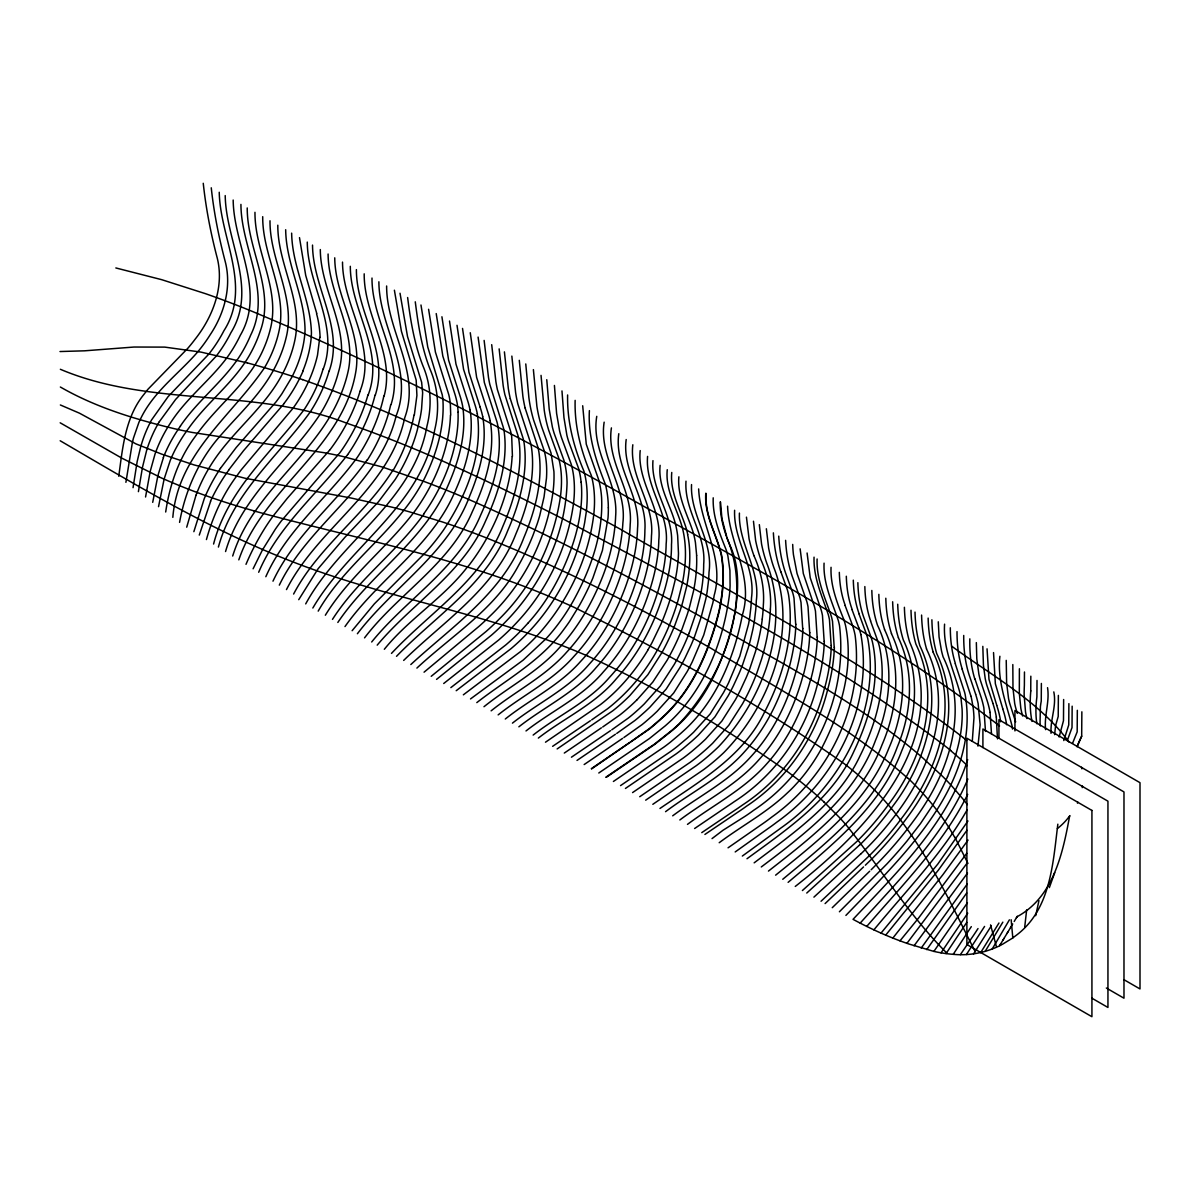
<?xml version="1.0" encoding="UTF-8"?>
<svg xmlns="http://www.w3.org/2000/svg" width="1200" height="1200" viewBox="0 0 1200 1200"><rect width="100%" height="100%" fill="white"/><g stroke="black" fill="none" stroke-linecap="round" stroke-linejoin="round"><path stroke-width="1.5" d="M691.545 484.575C689.925 515.22 713.43 540.975 709.02 572.115A152.325 87.945 -60 0 1 708.42 581.505L707.22 591.18A124.05 71.61 -60 0 1 705.885 598.65L701.28 616.785L694.635 636.405A136.11 78.585 -60 0 1 690.93 645.42L685.125 657.735A162.975 94.095 -60 0 1 679.92 667.59L666.18 689.085L649.98 707.1A192.225 110.985 -60 0 1 644.82 711.945L638.52 717.51A147.225 85.005 -60 0 1 634.65 720.69L616.725 733.44M713.22 497.82C712.455 516.06 719.535 533.13 726.12 549.72A113.19 65.355 -60 0 1 727.92 556.17L729.93 570.405L730.095 585.72A172.35 99.51 -60 0 1 729.57 593.7C723.75 639.735 705.78 686.61 672.225 719.505A235.14 135.75 -60 0 1 665.22 725.865L649.41 738.555L598.785 773.01M938.28 621.81L939.06 636.96L941.52 650.91A213.87 123.48 -60 0 0 943.08 656.835C969.975 712.11 948.33 774.495 913.62 820.755A220.725 127.44 -60 0 1 909.63 826.125A254.595 146.985 -60 0 1 877.05 863.85L871.155 869.76M982.815 646.365L983.43 665.265L985.215 678.57A128.325 74.085 -60 0 0 986.73 684.855L992.925 703.35M944.58 624.15C942.945 648.09 953.61 669.9 959.82 692.355A132.885 76.725 -60 0 1 961.11 699.24L962.085 709.005A115.065 66.435 -60 0 1 954.3 759.225L947.535 776.67M685.995 481.17C683.97 510.435 706.32 534.75 703.695 564.225A146.67 84.675 -60 0 1 703.02 578.19L702.495 583.005A128.07 73.95 -60 0 1 700.455 595.35L695.835 613.485L689.13 633.15M976.335 642.6L976.8 658.86L978.855 674.085A138.3 79.845 -60 0 0 980.355 680.28L987.21 700.89A160.11 92.445 -60 0 1 990.105 712.425M999.885 656.28C997.17 680.82 1006.26 703.53 1012.245 726.645M1006.23 660.375L1006.635 683.13L1008.555 698.52A109.8 63.39 -60 0 0 1009.665 703.2L1015.65 721.905M1012.815 664.56L1012.98 688.17L1014.675 703.32A108.285 62.52 -60 0 0 1015.725 707.955L1017.315 713.385M1019.4 668.76L1019.325 693.21L1020.795 708.12A107.985 62.34 -60 0 0 1021.77 712.71L1022.655 716.025M1024.47 671.985L1024.38 685.35A167.4 96.645 -60 0 0 1024.155 695.16L1025.505 711.825A108.615 62.7 -60 0 0 1026.42 716.385L1026.975 718.605M1030.74 690.93L1030.83 676.2M1037.01 680.445L1036.905 696.885A98.895 57.09 -60 0 0 1036.89 723.78M1041.375 683.445L1041.255 701.085A72.255 41.715 -60 0 0 1040.4 706.74L1040.055 722.625A102.78 59.34 -60 0 0 1040.385 725.91M1047.54 687.675C1049.79 701.865 1044.06 715.515 1045.575 729.63M1053.81 691.905C1056.72 706.095 1050.24 719.295 1051.02 733.305M1058.37 695.385L1058.22 716.415L1055.565 725.73L1054.635 734.655M1063.635 699.51L1063.485 720.675L1059.12 737.01M1068.885 703.635L1068.75 724.935L1063.785 740.565M1072.155 706.185L1072.02 727.59L1067.415 740.19M1077.33 710.31L1077.18 731.85L1072.575 743.265M1077.075 746.79A61.725 35.64 -60 0 1 1081.68 736.155L1081.86 711.81M678.87 476.82C677.145 496.575 687.345 514.065 693.135 532.26A128.385 74.115 -60 0 1 695.445 542.7L696.66 555.495M450.705 414.99L450.345 403.92A90.225 52.095 -60 0 0 449.64 398.76A101.955 58.86 -60 0 0 448.815 394.8L435.42 352.11L428.595 309.285M671.76 472.455C669.855 492.315 680.43 509.76 686.115 528.045A133.59 77.13 -60 0 1 687.72 534.48M667.26 469.71C665.1 490.575 677.175 508.56 682.395 527.955A136.395 78.75 -60 0 1 685.455 553.05A130.575 75.39 -60 0 1 682.155 584.205L678.225 599.775A161.235 93.09 -60 0 1 669.45 624.96C659.1 650.025 644.625 673.62 625.41 692.865A137.025 79.11 -60 0 1 607.53 708.795L591.69 719.865M770.37 609.09C771.69 592.095 767.835 575.31 760.965 559.845A220.44 127.275 -60 0 1 755.625 540.525L753.465 521.25M991.5 734.025L990.075 712.455M795.69 624.3L794.025 598.26A106.17 61.305 -60 0 0 792.795 593.01L786.3 575.01A195.645 112.95 -60 0 1 778.74 536.13M802.695 628.515L801.015 602.475A106.875 61.71 -60 0 0 799.785 597.225L793.29 579.225A188.775 108.99 -60 0 1 785.61 540.345M809.685 632.715L808.005 606.69A107.67 62.16 -60 0 0 806.775 601.44L797.055 573.525L793.44 554.67A155.07 89.535 -60 0 1 792.69 544.425M817.155 637.215L815.475 611.205A108.435 62.61 -60 0 0 814.245 605.955L803.31 573.54L800.13 548.85M824.16 641.43L822.465 615.42A109.275 63.09 -60 0 0 821.235 610.17L810.225 577.77L807.09 553.005M831.15 645.645L829.455 619.635A110.235 63.645 -60 0 0 828.225 614.385C821.895 595.77 813.3 577.335 814.05 557.16M834.225 647.49L832.53 621.48A110.835 63.99 -60 0 0 831.3 616.23C825 597.6 816.27 579.18 817.11 558.99M660.135 465.345C657.81 486.315 670.26 504.27 675.39 523.755A140.715 81.24 -60 0 1 677.655 535.755L678.48 553.35A128.61 74.25 -60 0 1 675.195 579.975L672 592.935A159.735 92.22 -60 0 1 661.05 623.955L652.02 642.645A120.75 69.72 -60 0 1 648.075 649.59M997.485 738.885L996.3 717.105M985.485 731.475L983.85 707.79A168.93 97.53 -60 0 0 981.165 697.41L974.925 678.855M319.77 337.38L317.52 355.08A88.98 51.375 -60 0 1 293.325 407.835M512.43 456.42L511.695 436.59A92.19 53.235 -60 0 0 510.72 431.625L497.37 389.535A220.14 127.095 -60 0 1 495.855 381.48L491.7 344.67M652.965 460.635C650.535 490.275 673.92 514.71 671.49 544.605C671.67 565.41 666.54 585.855 659.625 605.34C650.085 632.25 635.565 657.42 616.425 678.66C595.185 704.31 564.165 718.02 538.35 738.075M647.58 456.405C644.865 487.245 669.45 512.775 666.15 543.945C665.865 564.48 660.705 584.625 653.76 603.84C643.965 630.96 628.995 656.25 609.42 677.46C588.33 702.03 558.225 715.425 533.145 735.075M1026.66 909.93L1024.695 927.225M640.2 450.585C636.885 482.115 662.1 508.185 658.815 539.94C658.455 559.965 653.595 579.645 646.92 598.425C637.305 625.32 622.725 650.505 603.525 671.7C582.27 697.035 551.61 710.925 526.005 730.95M632.82 444.765C628.965 476.985 654.75 503.595 651.465 535.935C651.03 555.96 646.245 575.67 639.51 594.45C629.835 621.33 615.3 646.53 596.055 667.68C574.785 692.835 544.35 706.815 518.865 726.825M626.19 439.53C621.795 471.645 647.16 498.09 644.895 530.055C644.76 550.86 639.885 571.395 632.865 590.895C623.13 617.73 608.64 642.96 589.35 664.065C568.065 689.055 537.81 703.125 512.445 723.135M596.76 416.34C590.76 451.83 618.585 481.26 615.63 516.36C614.835 536.49 610.29 556.41 603.165 575.205C592.83 601.875 578.445 627.24 558.915 648.27C537.585 672.15 508.635 686.85 483.975 706.725M618.795 433.71C613.995 467.22 640.725 494.895 637.545 528.315C636.915 548.865 632.07 569.13 624.93 588.345C614.91 615.3 600.12 640.62 580.395 661.65C559.29 685.59 529.95 699.405 505.29 719.01M604.155 422.16C598.545 457.725 627.045 487.245 622.905 522.675C621.795 542.46 617.235 562.005 610.2 580.5C600.105 606.735 585.75 631.5 566.64 652.215C545.325 676.41 515.985 690.915 491.13 710.835M611.415 427.89C606.18 462.06 633.315 490.32 630.195 524.31C629.52 544.35 624.93 564.15 618.045 582.945C608.16 609.765 593.67 635.04 574.215 656.085C552.93 680.61 523.215 694.92 498.15 714.885M762.225 619.095L762.735 614.31A170.94 98.685 -60 0 0 763.35 604.905C764.655 587.91 760.845 571.095 753.93 555.66M1082.475 786.06L1082.235 787.635M118.755 476.25C122.67 447.825 125.16 417.075 144.255 393.99A83.34 48.12 -60 0 1 147.99 389.235L187.785 348.315A100.83 58.215 -60 0 0 194.985 339.39C213.345 316.23 224.94 285.345 216.69 255.945C210.525 232.08 205.875 207.825 203.25 183.285M125.91 482.325L132.435 442.155A105.705 61.02 -60 0 1 133.515 437.955L138.855 422.535A54.165 31.275 -60 0 1 141.09 417.78C153.96 391.575 178.23 374.16 197.07 352.665A91.38 52.755 -60 0 0 210.09 334.905C224.355 313.635 231.795 286.89 225.24 261.63C218.865 237.375 213.9 212.76 211.26 187.8M133.05 487.665L137.175 461.52L141.03 445.44M138.405 491.655L142.47 467.31L146.565 450.705A79.965 46.17 -60 0 1 159.345 421.59M165.69 512.01C169.59 485.175 178.665 458.745 194.97 436.86A128.73 74.325 -60 0 1 198.645 431.865C219.45 403.62 249.315 381.9 263.49 349.02A77.805 44.925 -60 0 0 270.39 328.845C280.515 289.05 254.655 251.985 254.97 212.31M972.3 741.165L973.965 717.75A129.12 74.55 -60 0 0 973.065 707.01L971.625 699.015A144.54 83.46 -60 0 0 970.965 696.27M145.56 496.995L150.18 471.51L155.01 454.11A82.575 47.67 -60 0 1 169.92 423.84C185.28 399.195 208.95 381.48 226.365 358.5A80.115 46.245 -60 0 0 232.005 350.28A81.885 47.28 -60 0 0 240.27 335.37C265.92 291.45 233.625 245.385 233.175 200.04M152.715 502.335L157.89 475.68L163.44 457.515M158.535 506.67L164.13 479.07L170.31 460.275A74.01 42.72 -60 0 1 173.235 453.66L174.945 450.18A96.06 55.47 -60 0 1 188.94 427.875C207.945 401.145 235.68 381.345 251.22 352.08A78.18 45.135 -60 0 0 260.1 331.545C275.655 289.905 246.99 249.735 247.23 207.945M977.97 746.13L980.13 724.71L978.12 703.53A175.125 101.1 -60 0 0 975.645 694.26M172.83 517.35C177.96 453.75 231.315 416.385 264.39 367.905A72.375 41.79 -60 0 0 268.545 360.33L269.895 357.57A78.675 45.42 -60 0 0 278.775 332.13C288.06 292.59 262.335 256.065 262.71 216.675M414.345 414.93L416.91 395.475L416.175 380.085L401.4 331.215L394.395 290.205M1038.96 900.585L1035.69 915.72M1069.605 816.105C1062.795 853.455 1053.345 897.345 1016.955 916.785M179.565 522.375C185.355 490.2 199.11 459.345 221.055 434.94C239.13 414.03 259.98 395.01 273.315 370.455A78.96 45.585 -60 0 0 277.125 363.03A81.45 47.025 -60 0 0 286.05 337.95C296.34 297.81 269.61 260.775 270 220.77M384.135 395.985C395.49 353.55 363.735 315.96 364.2 273.825M1057.845 824.175C1052.91 863.685 1050.675 910.365 1015.245 936.06A181.695 104.91 60 0 1 1011.72 938.61L1002.645 944.16M391.035 404.61C405.03 360.72 371.64 321.585 372 278.04M375.315 395.07C389.49 351.615 356.145 312.69 356.4 269.61M186.72 527.19L196.02 495.21M193.86 531.675L204.24 498.705A100.635 58.095 -60 0 1 220.425 468.405M199.29 535.08L210.66 501.24M803.31 674.43C795.105 705.72 780.675 735.825 758.805 759.885C736.62 784.995 706.29 800.175 679.845 819.96M810.75 678.945C802.59 710.22 788.1 740.28 766.29 764.34C744.105 789.36 713.91 804.675 687.48 824.37M817.725 683.175C806.04 731.505 776.115 774.81 734.175 801.72A217.26 125.43 -60 0 1 727.545 806.205L694.62 828.51M824.685 687.405C813.12 735.195 783.735 778.14 742.44 805.065A199.95 115.44 -60 0 1 734.685 810.375L701.76 832.635M789.03 667.26C780.705 698.13 766.29 727.83 744.69 751.59C722.49 776.76 692.025 791.85 665.55 811.68M795.99 671.49C787.74 702.345 773.355 732 751.755 755.73C729.57 780.885 699.15 796.005 672.69 815.82M368.175 394.95C385.005 350.595 350.325 310.32 350.31 266.31M329.19 371.025C344.58 327.765 312.78 288.09 312.525 245.085M323.31 368.88C339.405 325.44 307.53 285.33 307.275 242.085M359.88 391.485C377.85 346.995 342.675 306.285 342.51 262.095M206.43 539.565C212.79 516.69 222.66 494.73 236.955 475.695A197.07 113.775 -60 0 1 241.485 469.53L293.355 407.865M967.68 759.615C947.37 823.53 897.705 871.74 853.035 919.335A470.835 271.83 60 0 0 892.86 938.085A501.06 289.29 60 0 0 908.805 943.98L933.885 951.405A259.56 149.85 60 0 0 953.22 954.33C969.87 955.965 987.06 952.44 1001.85 944.64M213.585 544.035C227.46 489.945 271.245 452.865 303.735 410.13M1054.725 872.685L1049.355 887.61M218.4 547.065C233.16 492.51 278.535 456.06 310.26 411.9A91.755 52.98 -60 0 0 329.07 371.04M225.555 551.535C241.515 496.26 289.305 460.8 319.92 414.525A93.705 54.105 -60 0 0 338.61 371.565C351.12 329.415 320.49 291.39 320.31 249.555M232.695 556.02C249.885 500.07 300.3 465.66 329.58 417.165M1077.24 746.325L1081.695 736.17M238.815 559.86C263.265 487.485 344.115 448.2 356.1 369.9C361.62 330.96 334.995 296.625 334.74 257.82M967.86 779.04C944.235 835.05 900.105 878.625 860.19 923.1M253.11 568.785L262.365 550.08L275.28 529.32A161.385 93.18 -60 0 1 281.355 520.905L340.02 452.565A112.71 65.07 -60 0 0 367.95 394.965M1077.885 802.14L1077.435 803.16M258.69 572.265C278.175 525.99 317.79 493.59 347.655 454.59M265.83 576.72C286.515 529.92 327.87 497.745 357.435 457.185A109.86 63.435 -60 0 0 383.835 396.06M298.74 599.67L318.09 568.755L344.745 537.51A312.63 180.495 -60 0 1 351.075 530.745L378.42 501.825L395.115 479.58A108.105 62.415 -60 0 0 417.21 430.35L420.225 417.345A135.645 78.315 -60 0 0 421.575 408.9L422.655 392.88L421.635 382.23L407.52 336.54L400.02 293.235M272.985 581.175C295.125 533.97 337.8 501.795 367.215 459.78M967.695 794.385C942.81 844.455 902.82 884.49 866.745 926.415M279.315 585.135C309.36 522.555 379.485 485.52 396.21 415.62C414.525 369.435 379.005 327.6 378.885 281.79M286.47 589.59C318.225 527.1 389.505 489.42 404.745 417.765C421.35 372.15 386.37 331.245 386.625 285.99M305.7 603.9C339.945 540.75 413.82 501.21 426.945 426.195C431.97 406.365 431.16 385.2 423.12 366.3C414.42 344.295 410.535 320.88 407.625 297.525M992.265 948.9L1009.395 919.845M967.26 809.655C942.135 854.055 906.06 890.685 873.9 929.85M985.125 951.42L1002.84 922.155M1016.475 917.61L1017.255 916.29M1016.715 917.19L1014.195 921.465M293.61 594.045C318.66 546.345 364.86 515.205 393.075 469.935M1012.725 923.955L1007.805 932.145M312.84 608.025C348.975 546.045 422.07 505.335 434.67 429.99C439.665 409.8 438.33 388.41 430.08 369.3C421.59 347.715 418.185 324.69 415.275 301.815M999.645 945.615L1000.605 944.04M1010.535 927.615L1011.195 926.505M1000.305 944.535L1003.11 939.855M1002.885 940.245L1004.01 938.4M1006.995 933.48L1008.135 931.575M1003.725 938.865L1007.28 933M159.405 421.62L175.635 399.435L216.21 356.13A80.385 46.41 -60 0 0 222.195 347.775A82.47 47.625 -60 0 0 230.925 332.685C258.075 288.6 225.885 241.425 225.21 195.585M998.955 923.01L980.685 952.62M967.95 820.995L937.83 864.03L881.04 933.09M318.195 611.115C346.8 561.09 399.315 529.44 424.98 477.45C436.59 453.465 444.585 426.825 442.92 399.975A87.285 50.4 -60 0 0 442.245 394.785L427.755 347.025L420.975 305.01M991.23 925.995L973.545 953.91M984.57 926.43L966.405 954.54M953.22 954.345L971.31 926.64M978.015 928.56L977.175 929.835A197.97 114.3 -60 0 1 973.725 935.07L960.36 954.66M325.335 615.24C349.56 575.715 387.435 547.545 415.08 510.765A116.505 67.26 -60 0 0 450.45 415.14M946.065 953.595L966.735 922.425M966.945 830.325L938.355 870.15L885.705 935.115M941.025 952.83L967.755 913.155M332.49 619.365C357.72 579.75 396.915 551.925 424.05 513.825M933.885 951.405L967.425 902.775M220.395 468.39L236.175 447.54L275.94 402A114.6 66.165 -60 0 0 281.955 393.69L291.585 377.67A76.65 44.25 -60 0 0 295.86 368.61A81.15 46.86 -60 0 0 304.575 336.435A76.62 44.235 -60 0 0 305.04 330.24C304.74 295.74 286.095 264.465 285.675 229.725M968.04 840.105L942.93 874.635L892.845 938.07M337.83 622.455C370.455 573.795 424.29 540.96 447.87 485.865C458.88 460.905 467.01 433.17 462.57 405.72A135.735 78.36 -60 0 0 460.08 396.15L448.605 360.18L441.915 316.77M926.73 949.62L966.705 893.01M180.39 426.03C196.56 402.165 219.795 384.27 236.52 360.87A76.485 44.16 -60 0 0 241.755 352.83A79.68 46.005 -60 0 0 250.665 335.145C272.115 291.945 241.035 248.37 240.93 204.405M228.78 469.845L243.495 450.75L284.175 403.515M921.24 948.03L967.26 884.01M364.545 637.86C397.995 593.88 449.82 564.435 472.215 511.92C485.325 483.705 495.78 452.07 490.14 420.66M344.985 626.58C378.18 579.33 431.115 546.9 454.545 492.54C465.585 468.345 473.31 441.63 470.745 414.81A95.175 54.96 -60 0 0 469.965 409.71M966.75 853.305L918.615 918L900 940.83M967.515 873.075L914.085 945.765M897.825 811.755C932.01 765.54 953.04 703.95 926.475 648.945M967.335 862.845L906.945 943.335M352.125 630.705L374.295 603.915L426.255 551.775A150.6 86.94 -60 0 0 443.13 530.595C465.885 496.665 483.15 455.28 477.3 413.73M357.39 633.735C393.27 586.68 448.485 553.44 469.755 495.795C479.985 471 487.5 443.625 482.7 416.685M371.685 641.985C406.575 598.71 458.4 568.515 480.555 515.34C493.215 487.185 503.535 455.73 497.61 424.59A109.95 63.48 -60 0 0 496.905 421.71L484.32 382.47L478.095 337.08M1069.935 815.64L1067.295 818.985A104.94 60.585 0 0 1 1057.38 828.6M329.52 450.315L287.28 498.33L273.105 516.06A127.8 73.785 -60 0 0 267.72 523.785L265.92 526.53A147.06 84.915 -60 0 0 246 564.33M377.19 645.15C412.335 603.12 463.125 573.21 485.52 521.07C498.225 493.605 507.99 463.2 504.315 432.6A94.095 54.315 -60 0 0 503.37 427.62L489.81 384.39A224.085 129.375 -60 0 1 488.49 377.46L484.125 340.41M384.33 649.275C409.005 618.645 443.76 597.99 467.685 566.595M391.485 653.4C429.765 612.45 481.365 580.77 502.815 526.425C514.35 499.575 522.81 470.055 519 440.61A93.63 54.06 -60 0 0 518.01 435.675L504.9 394.71A217.725 125.7 -60 0 1 503.16 385.545L499.14 348.885M527.715 623.4C547.425 601.875 561.465 575.79 571.335 548.475A131.49 75.915 -60 0 0 581.16 482.19M396.525 656.31C435.255 616.17 486.54 584.625 507.795 530.475C519.6 503.28 528.15 473.295 524.175 443.445A94.515 54.57 -60 0 0 523.155 438.525L510.285 398.685M403.665 660.42C443.79 621.21 494.775 588.69 515.835 534.06C527.4 506.985 535.635 477.105 531.495 447.465A95.82 55.32 -60 0 0 530.445 442.575L517.8 403.86A215.565 124.455 -60 0 1 515.595 392.46L511.845 356.085M845.895 915.42C901.695 857.22 980.685 784.785 965.145 694.5A150.45 86.865 -60 0 0 964.455 691.785L955.245 663.675M410.82 664.545C452.28 626.235 503.055 592.8 523.86 537.66C535.155 510.66 543.21 480.9 538.815 451.485A98.49 56.865 -60 0 0 537.735 446.61L525.075 407.91M637.155 699.675L652.77 682.11L667.065 660.33A142.215 82.11 -60 0 0 682.08 628.965L687.09 614.895A178.92 103.305 -60 0 0 689.61 606.66L693.495 591.105A134.73 77.79 -60 0 0 696.6 555.54M869.685 871.23L832.26 907.695M839.4 911.775L886.95 863.895A328.425 189.615 -60 0 0 907.08 840.93L920.505 823.545L932.88 805.005A139.41 80.49 -60 0 0 947.52 776.67M416.895 668.085C451.965 635.355 495.375 609.075 518.55 565.455A142.71 82.395 -60 0 0 533.07 535.08L537.165 523.92A125.37 72.375 -60 0 0 539.715 515.655L544.035 496.995L546.465 478.32A106.32 61.38 -60 0 0 545.775 458.235A101.055 58.35 -60 0 0 544.215 450.75L533.595 420.03A233.655 134.895 -60 0 1 530.835 409.125L530.37 406.86A206.07 118.98 -60 0 1 528.885 397.62L525.765 363.945M859.485 845.085L806.76 893.04M865.35 865.215L871.68 859.095A223.815 129.225 -60 0 0 904.995 820.5C941.055 773.19 964.02 710.715 936.69 653.505A173.28 100.035 -60 0 1 931.89 619.77M863.535 866.94L825.105 903.585M860.895 853.785L813.915 897.135M424.065 672.18L478.89 626.46A194.43 112.26 -60 0 0 490.215 615.87C524.13 583.29 546.27 538.89 552.945 492.42A117.9 68.07 -60 0 0 553.92 471.51L551.07 453.135L541.53 426.375A211.65 122.205 -60 0 1 536.88 406.275L533.385 369.615M431.22 676.305L486.045 631.515A182.535 105.39 -60 0 0 499.545 618.72C532.62 586.155 553.89 542.13 560.49 496.305A113.985 65.805 -60 0 0 561.435 484.485A116.265 67.125 -60 0 0 560.49 466.965A113.385 65.46 -60 0 0 558.405 457.155L548.775 430.44A195.645 112.965 -60 0 1 544.245 410.28L541.035 375.375M821.055 901.245L869.04 855.96A212.79 122.85 -60 0 0 902.385 817.305C937.62 770.775 960.105 708.18 933.075 652.14M436.56 679.38L491.385 635.25A175.2 101.145 -60 0 0 510.06 617.085C543.525 580.905 565.635 532.5 567.06 482.895A118.23 68.265 -60 0 0 563.88 460.17L554.205 433.485A172.44 99.555 -60 0 1 552.375 427.035L549.21 409.185L546.765 379.695M802.41 890.535L856.5 841.815A186.825 107.865 -60 0 0 889.425 803.25C922.74 758.67 941.31 696.915 915.945 644.205A180.885 104.43 -60 0 1 910.995 610.26M443.715 683.505L498.54 640.125A166.425 96.09 -60 0 0 518.88 620.235C548.34 588.03 567.735 546.45 573.555 503.19A117.225 67.68 -60 0 0 574.38 491.43A120.945 69.825 -60 0 0 572.61 469.965A119.625 69.075 -60 0 0 571.215 464.19L561.465 437.55A154.425 89.16 -60 0 1 559.635 431.1L556.605 413.4L554.415 385.455M795.255 886.44C866.7 830.58 952.71 740.415 909.63 642.06A181.335 104.7 -60 0 1 904.395 607.29M788.115 882.345C832.41 844.905 880.74 806.76 901.815 750.63C916.845 715.695 919.92 674.865 903.315 639.9A179.925 103.875 -60 0 1 897.72 604.245M782.76 879.27C827.625 841.995 876.54 803.79 897.27 747.06C911.745 712.5 914.805 672.255 898.395 637.785M450.855 687.615L505.68 645.015A158.88 91.725 -60 0 0 527.715 623.385M775.62 875.175C819.66 839.535 867.42 802.77 888.855 748.2C904.545 712.2 908.7 669.9 891.45 633.69M768.465 871.08C813.03 836.235 860.805 799.68 881.955 745.02C897.645 708.705 901.92 665.955 884.49 629.46M761.295 866.955C806.715 832.695 855.09 795.945 875.475 740.46C890.73 704.115 894.975 661.545 877.5 625.215A163.245 94.245 -60 0 1 871.83 590.46M754.155 862.845C794.07 832.56 837.93 802.785 860.01 755.91C876.765 722.325 887.655 683.31 879.255 645.87A140.76 81.27 -60 0 0 878.145 642.06L870.54 620.985M742.335 856.05L775.26 832.11A226.98 131.04 -60 0 0 780.795 828.075C839.925 786.645 880.995 711.825 867.825 638.835A155.355 89.685 -60 0 0 866.085 633.18L859.035 613.995M747 858.735C787.77 828.855 832.575 798.93 854.04 751.065C870.03 717.435 880.755 678.765 872.34 641.61A155.43 89.73 -60 0 0 870.6 635.955L863.58 616.755A155.4 89.715 -60 0 1 857.865 582.675M456.21 690.705L511.035 648.66A154.11 88.98 -60 0 0 534.33 625.755C558.15 598.545 574.8 565.155 583.14 530.025A150.63 86.97 -60 0 0 584.685 522.435L586.185 512.595A126.03 72.765 -60 0 0 586.065 481.065A122.46 70.695 -60 0 0 583.965 471.24C573.735 447.03 567.015 421.545 567.615 394.965M735.195 851.94L768.12 828.51A206.82 119.4 -60 0 0 776.97 822.045C835.02 780.75 873.735 706.275 860.895 634.575M728.055 847.815L760.98 824.925A195.21 112.71 -60 0 0 772.035 816.87C828.6 776.64 864.06 704.715 855.105 635.19A116.34 67.17 -60 0 0 853.98 630.315A153.81 88.8 -60 0 0 851.925 623.745L845.1 605.535M712.05 838.59L722.955 830.295L744.975 816.36A182.46 105.345 -60 0 0 753.825 810.18C813.21 770.805 848.04 696.375 839.52 625.71A112.23 64.8 -60 0 0 838.29 620.445C832.05 601.77 823.035 583.395 824.07 563.145M463.35 694.83L520.38 651.69A148.8 85.92 -60 0 0 540 632.505C568.92 599.565 588.63 557.835 593.82 514.155A122.625 70.8 -60 0 0 594.51 502.485A126.615 73.095 -60 0 0 591.255 475.29C581.19 451.5 574.365 426.495 575.145 400.365M704.91 834.45L737.835 812.19A196.935 113.7 -60 0 0 746.685 806.07C787.44 779.205 816.24 736.545 827.745 689.265A153.36 88.545 -60 0 0 834.39 647.415M719.205 842.715C741.69 825.87 766.83 812.55 787.305 792.975A99.345 57.36 -60 0 0 793.785 786.66L798.015 782.07A109.2 63.045 -60 0 0 821.685 748.2C840.885 711.015 854.145 667.605 845.565 625.635A123.945 71.565 -60 0 0 843.705 619.245C837.03 602.655 830.28 585.54 831.045 567.3M470.505 698.94L523.095 660.165L546.255 638.52A122.37 70.65 -60 0 0 572.775 601.8C590.4 570.12 603.42 534.33 601.59 497.595A129.78 74.925 -60 0 0 598.545 479.34L586.26 444.135L582.69 405.75M476.805 702.615C506.76 679.29 541.545 660.615 564.105 629.055A107.19 61.89 -60 0 0 569.565 621.435L579.345 605.52A164.67 95.07 -60 0 0 592.875 577.995L602.445 550.335L608.01 518.01A121.02 69.87 -60 0 0 608.34 507.78M659.97 808.455C699.09 781.695 743.43 756.675 764.67 711.87C783.195 676.305 794.685 635.205 788.58 594.975A106.785 61.65 -60 0 0 787.335 589.725L780.84 571.725M652.83 804.315L703.455 769.77A174.06 100.485 -60 0 0 723.765 752.655C769.035 706.47 798.81 630.57 773.85 567.54A211.305 121.995 -60 0 1 771.87 561.435L770.175 555.075A251.25 145.065 -60 0 1 768.645 548.115L766.35 528.75M645.675 800.175L696.315 765.645A174.555 100.785 -60 0 0 718.605 746.67C762.765 699.855 791.325 626.085 766.815 563.34A224.7 129.735 -60 0 1 761.55 543.96L759.33 524.655M639.72 796.725L690.345 762.195A176.145 101.7 -60 0 0 712.665 743.235L728.76 725.355L742.5 703.875A140.805 81.3 -60 0 0 756.9 672.885L761.595 658.995A158.595 91.56 -60 0 0 770.4 609.09M545.49 742.2L600.375 704.655A129.405 74.715 -60 0 0 648.165 649.65M632.58 792.585L683.205 758.07A167.88 96.93 -60 0 0 692.25 751.02L699.045 745.185A190.29 109.86 -60 0 0 705.555 739.155L721.83 721.11L735.42 699.705A155.805 89.955 -60 0 0 740.52 689.91L746.175 677.67A133.185 76.89 -60 0 0 749.775 668.73L755.325 652.065A154.275 89.07 -60 0 0 762.285 619.08M552.63 746.325L590.4 720.72M625.44 788.445L676.065 753.945A162.24 93.675 -60 0 0 682.83 748.77L691.89 741.105A200.235 115.605 -60 0 0 698.445 735.06L714.9 716.865L728.325 695.55A164.955 95.235 -60 0 0 733.41 685.755L739.05 673.53A132.3 76.38 -60 0 0 742.65 664.59L748.215 647.91A175.8 101.505 -60 0 0 750.42 639.96L752.805 629.7A138.585 80.01 -60 0 0 754.56 619.755L755.7 610.11A172.26 99.45 -60 0 0 756.315 600.705C760.5 569.73 738.165 543.735 739.425 513.075M557.145 748.935L612.72 710.85A140.745 81.255 -60 0 0 629.94 695.49L647.85 674.715L662.025 652.395A139.875 80.76 -60 0 0 675.015 624.795L680.1 610.695A173.61 100.23 -60 0 0 682.635 602.445L686.55 586.875A133.275 76.95 -60 0 0 687.615 534.57M564.3 753.06L601.395 727.83M620.535 785.61L671.175 751.125A159.465 92.07 -60 0 0 677.94 745.95L687 738.3A207.465 119.775 -60 0 0 693.585 732.27L710.16 713.955L723.465 692.7A172.185 99.405 -60 0 0 728.535 682.905L739.8 656.19L748.485 624.3A134.175 77.475 -60 0 0 749.76 616.875L750.9 607.245A173.25 100.02 -60 0 0 751.5 597.84C755.79 566.865 733.275 540.915 734.61 510.27M571.44 757.2L610.5 730.665M613.395 781.47L664.02 747A155.445 89.745 -60 0 0 670.785 741.84L679.845 734.22A219.405 126.675 -60 0 0 686.46 728.175C717.405 698.475 734.28 656.61 742.35 615.12C754.155 576.42 728.835 543.54 727.59 506.19M577.02 760.425L615.42 734.28M584.16 764.55L622.575 738.39M605.925 777.15L654.345 744.24L672.375 729.945A232.395 134.175 -60 0 0 679.035 723.9C723 677.1 753.33 600.63 726.975 538.035M606.255 777.33L654.675 744.435L672.69 730.14A231.78 133.815 -60 0 0 679.35 724.08C710.4 694.425 727.065 652.395 735.33 610.935C738.465 589.8 739.53 567.27 730.83 547.275C724.545 532.995 719.91 517.68 720.24 501.915M591.315 768.69L629.715 742.485M591.63 768.87L649.26 729.135A158.835 91.695 -60 0 0 653.13 725.985L659.43 720.495A232.755 134.385 -60 0 0 664.725 715.635C693.525 688.44 709.395 650.235 718.995 612.435C723.24 593.61 724.815 573.885 721.515 554.775C716.61 534.27 704.52 515.325 706.095 493.485M611.79 729.81L628.38 718.02A145.17 83.82 -60 0 0 636.105 711.525L639.255 708.69A179.985 103.92 -60 0 0 644.355 703.845L660.3 686.025L674.28 664.41A145.875 84.225 -60 0 0 689.16 633.15M623.865 737.535L641.79 724.83A151.83 87.66 -60 0 0 645.66 721.65L651.975 716.13A211.02 121.83 -60 0 0 657.18 711.27L673.71 692.985L687.135 671.67A177.345 102.39 -60 0 0 692.265 661.845L703.755 634.995L712.845 602.88A122.535 70.755 -60 0 0 714.165 595.425C724.905 558.015 700.14 525.03 698.655 488.925M631.02 741.645L648.93 728.955A160.125 92.445 -60 0 0 652.8 725.79L659.115 720.3A230.145 132.885 -60 0 0 664.395 715.455C693.195 688.245 709.08 650.04 718.68 612.24C722.925 593.415 724.5 573.69 721.2 554.595C716.295 534.075 704.19 515.145 705.78 493.29M602.7 726.99L619.86 714.975A148.2 85.56 -60 0 0 637.14 699.645M60 351.54L84.555 350.82L134.01 347.04L164.79 347.115L201.105 352.125L247.41 362.925M115.83 267.945L161.685 279.675L205.56 293.7A732.795 423.075 0 0 1 252.18 311.37C387.36 367.65 517.53 435.105 644.97 507C766.35 574.365 889.515 640.725 999.54 725.925M253.83 510.885C356.025 538.95 461.535 557.76 559.065 600.645A643.65 371.61 0 0 1 573.84 607.2C667.425 653.235 759.405 703.785 844.65 764.04A452.925 261.495 0 0 1 875.625 791.13C920.34 836.52 946.755 895.635 975.21 951.66M302.52 379.62C413.145 418.185 517.275 472.725 619.8 528.87C735.69 595.815 856.68 655.53 963.075 737.49M536.175 636.015C456.195 608.205 372.33 592.95 293.34 562.065C211.305 530.535 135.795 484.92 60.18 440.76M60.36 404.97L79.485 413.19L135.975 443.895L161.52 454.065L193.935 464.88L245.01 478.245L351.345 498.075L392.19 507.225A466.62 269.4 0 0 1 409.215 511.77L442.11 521.865A653.355 377.22 0 0 1 494.685 541.23C569.475 571.665 641.43 608.505 711.465 648.6C778.245 689.22 848.67 725.73 907.425 777.975M587.7 656.085C658.23 687.975 725.19 727.725 788.4 772.305A562.755 324.9 0 0 1 823.965 801.96M159.3 476.85L121.83 458.145L60.18 422.805M60.36 369.285C151.125 407.79 254.67 387.495 346.695 423.18C421.5 448.845 492.915 483.27 563.31 519.06C695.835 589.995 831.585 657.84 950.745 750.42M60.36 387.015C95.7 407.37 135.105 419.34 174.585 428.745A336.54 194.31 0 0 0 192.18 432.435L324.795 452.805A308.52 178.125 0 0 1 342.45 456.39L382.2 466.98L424.77 481.74A828.825 478.515 0 0 1 465.735 498.135C548.85 534.15 628.89 576.78 708.09 620.625C777.51 661.44 850.305 697.95 912.765 749.355A867.645 500.925 0 0 1 923.22 758.325L942.9 776.67A489.435 282.57 0 0 1 951.945 786.165L963.075 799.14A562.215 324.585 0 0 1 967.395 804.63M1123.965 979.695L1140 988.95L1140 782.685L1014.945 710.49L1014.945 730.92M1106.34 988.02L1123.98 998.205L1123.98 791.925L998.925 719.73L998.925 738.315M1091.925 998.205L1107.945 1007.46L1107.945 801.18L982.905 728.985L982.905 747.57M951.645 646.155C992.175 675.99 1038.72 700.845 1069.095 742.11M823.965 801.96L839.415 817.455A472.785 272.955 0 0 1 847.89 827.055C880.98 868.875 908.625 915.045 946.665 952.89M954.705 836.895L967.965 863.49M858.855 627.99L852.06 609.765M726.585 536.22L721.92 518.55L720.555 502.095M1002.795 708.795L995.355 683.76L993.525 652.575M480.15 407.145L468.96 372.285L462.525 328.425M996.75 705.285L988.98 679.32L987.045 648.825M975.66 694.245L969.045 674.67A167.835 96.9 -60 0 1 963.72 635.46M962.145 669.18L970.965 696.27M990.555 924.885L996.315 946.29M316.77 313.5L305.715 275.43L299.49 237.63M1081.56 767.265L1081.89 768.825M1000.365 720.15L1000.59 721.77M436.215 313.575L442.815 356.085L454.89 394.05A127.02 73.335 -60 0 1 457.065 402.72A93.495 53.985 -60 0 1 457.785 407.88L458.13 412.17M449.505 321.045L455.985 364.17L467.46 400.14A135.81 78.405 -60 0 1 469.995 409.68M457.005 325.29L463.56 369.3L474.765 404.175A138.9 80.205 -60 0 1 477.315 413.7M470.265 332.73L476.625 377.4L487.83 412.17A138.15 79.755 -60 0 1 490.155 420.645M277.8 225.21C277.62 263.205 301.35 297.69 295.665 335.79A81.375 46.98 -60 0 1 286.425 365.85A78.375 45.255 -60 0 1 281.85 375.075C263.49 409.485 230.535 432.81 210.345 465.93A94.5 54.555 -60 0 0 196.035 495.21M291.645 233.145C292.215 267.63 310.485 298.62 311.43 332.805A77.64 44.835 -60 0 1 311.28 336.42A81.285 46.92 -60 0 1 302.97 370.725M328.095 254.01C328.275 294.705 357.48 331.17 347.94 372.165A96.285 55.59 -60 0 1 329.52 417.135M581.13 482.22L580.605 478.035A119.88 69.21 -60 0 0 578.52 468.225L568.695 441.615A142.14 82.065 -60 0 1 566.865 435.165L563.955 417.615L561.975 390.93M219.24 192.255C220.14 238.485 252.18 286.485 223.95 330.675A82.845 47.835 -60 0 1 214.86 345.9A80.475 46.47 -60 0 1 208.605 354.345L168.105 396.645L151.545 419.97A78.09 45.09 -60 0 0 141.135 445.425M1011.165 919.74L1012.815 937.995M504.405 351.87L508.305 388.395A217.11 125.34 -60 0 0 510.285 398.685M519.285 360.315L522.9 396.51A212.865 122.895 -60 0 0 525.075 407.91M746.445 517.155L749.085 538.95A219.015 126.45 -60 0 0 753.945 555.645M608.34 507.78L608.25 504.075A128.535 74.22 -60 0 0 605.46 484.59C596.1 460.92 587.85 436.59 589.395 410.61M536.16 636.045A592.245 341.925 0 0 1 587.73 656.055M247.41 362.94A648.54 374.43 0 0 1 302.535 379.62M963.105 737.49A571.395 329.895 0 0 1 966.66 740.43M950.505 750.525A443.715 256.185 0 0 1 967.305 765.63M907.665 777.885A480.24 277.26 0 0 1 954.465 836.94M253.89 510.825A522.135 301.455 0 0 1 159.165 476.94M1012.155 726.735A108.555 62.67 -60 0 1 1012.485 729.09M163.335 457.5A86.565 49.98 -60 0 1 180.465 426.105M323.115 368.895A90.72 52.38 -60 0 1 303.795 410.19M316.545 313.71A139.59 80.595 -60 0 1 320.1 337.17M210.48 501.195A109.86 63.435 -60 0 1 228.885 469.95M303.195 370.755A90.6 52.305 -60 0 1 284.085 403.41M360 391.485A112.05 64.695 -60 0 1 329.535 450.33M390.735 404.685A108.345 62.55 -60 0 1 367.41 459.93M375.075 395.115A111.33 64.275 -60 0 1 347.67 454.605M414.015 415.035A111.645 64.455 -60 0 1 393.33 470.085M458.025 412.245A117.105 67.605 -60 0 1 423.9 513.675M480.12 407.175A141.39 81.63 -60 0 1 482.73 416.67M512.115 456.57A130.95 75.6 -60 0 1 467.835 566.79M780.81 571.755A202.365 116.835 -60 0 1 773.37 532.845M809.82 632.64A152.925 88.29 -60 0 1 803.52 674.4M802.875 628.41A154.68 89.31 -60 0 1 796.215 671.46M795.855 624.21A154.215 89.04 -60 0 1 789.255 667.23M831.33 645.555A153.285 88.5 -60 0 1 824.835 687.39M824.325 641.34A152.835 88.245 -60 0 1 817.89 683.145M817.32 637.14A152.865 88.26 -60 0 1 810.945 678.915M859.14 613.875A153.015 88.35 -60 0 1 853.305 580.14M858.84 628.005A157.65 91.02 -60 0 1 860.91 634.575M852.195 609.63A149.52 86.325 -60 0 1 846.315 576.24M845.235 605.385A146.025 84.315 -60 0 1 839.325 572.355M870.63 620.895A159.15 91.89 -60 0 1 864.84 586.575M898.425 637.755A177.465 102.465 -60 0 1 892.65 601.785M891.51 633.645A171.855 99.225 -60 0 1 885.81 598.245M884.565 629.4A167.415 96.66 -60 0 1 878.835 594.36M933.165 652.05A176.13 101.685 -60 0 1 928.14 618.075M897.855 811.8A202.695 117.03 -60 0 1 860.91 853.83M926.535 648.885A178.23 102.9 -60 0 1 921.585 615.075M859.53 845.19A195.72 112.995 -60 0 0 892.605 806.415C926.7 761.595 945.465 699.06 919.86 645.735A179.715 103.77 -60 0 1 915.015 612.09M962.235 669.105A164.64 95.055 -60 0 1 957.015 631.62M955.38 663.555A162.045 93.555 -60 0 1 950.31 627.78M992.88 703.395A156.93 90.6 -60 0 1 996.36 717.06M974.79 678.975A169.995 98.145 -60 0 1 969.825 638.85M1002.72 708.855A149.505 86.31 -60 0 1 1006.665 724.74M996.69 705.33A155.205 89.61 -60 0 1 1000.44 720.09M1032 721.425A118.56 68.445 -60 0 1 1030.815 690.885M1091.925 810.435L966.885 738.24L966.885 944.52L1091.925 1016.715L1091.925 810.435"/></g></svg>
